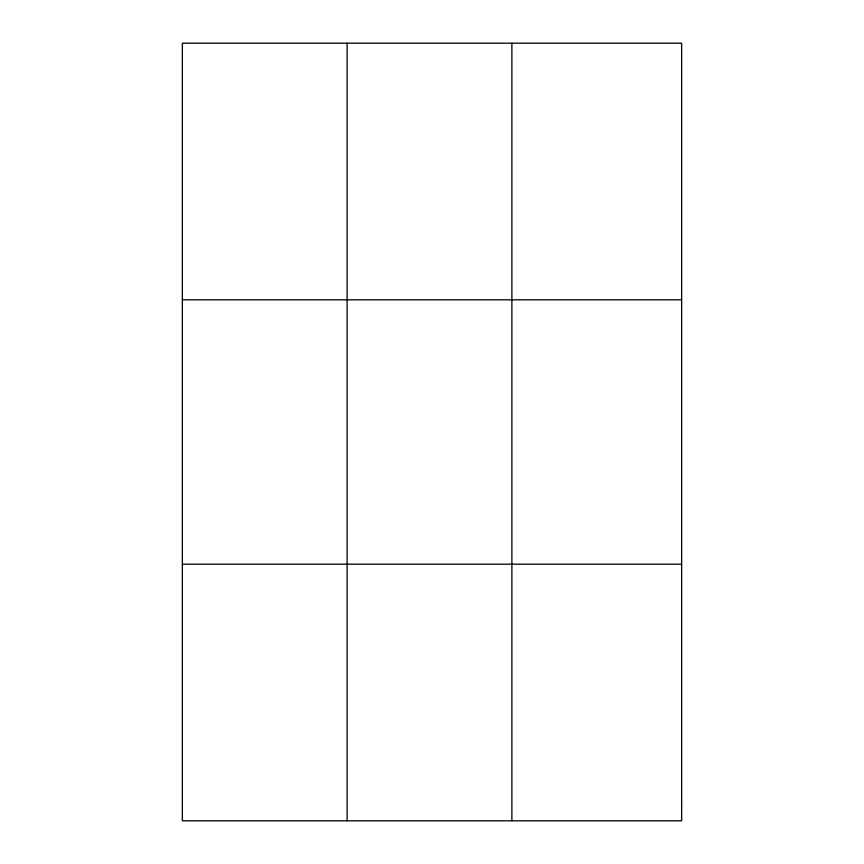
<?xml version="1.0" encoding="UTF-8"?>
<svg xmlns="http://www.w3.org/2000/svg" width="864" height="864" viewBox="0 0 864 864"><rect width="100%" height="100%" fill="white"/><g stroke="black" fill="none" stroke-linecap="round" stroke-linejoin="round"><path stroke-width="1.3" d="M347.123 43.2L347.123 820.8M511.888 43.2L511.888 820.8M182.358 299.808L681.642 299.808M182.358 564.192L681.642 564.192M681.642 801.058L681.642 820.8L182.358 820.8L182.358 43.2L681.642 43.2L681.642 801.058"/></g></svg>
